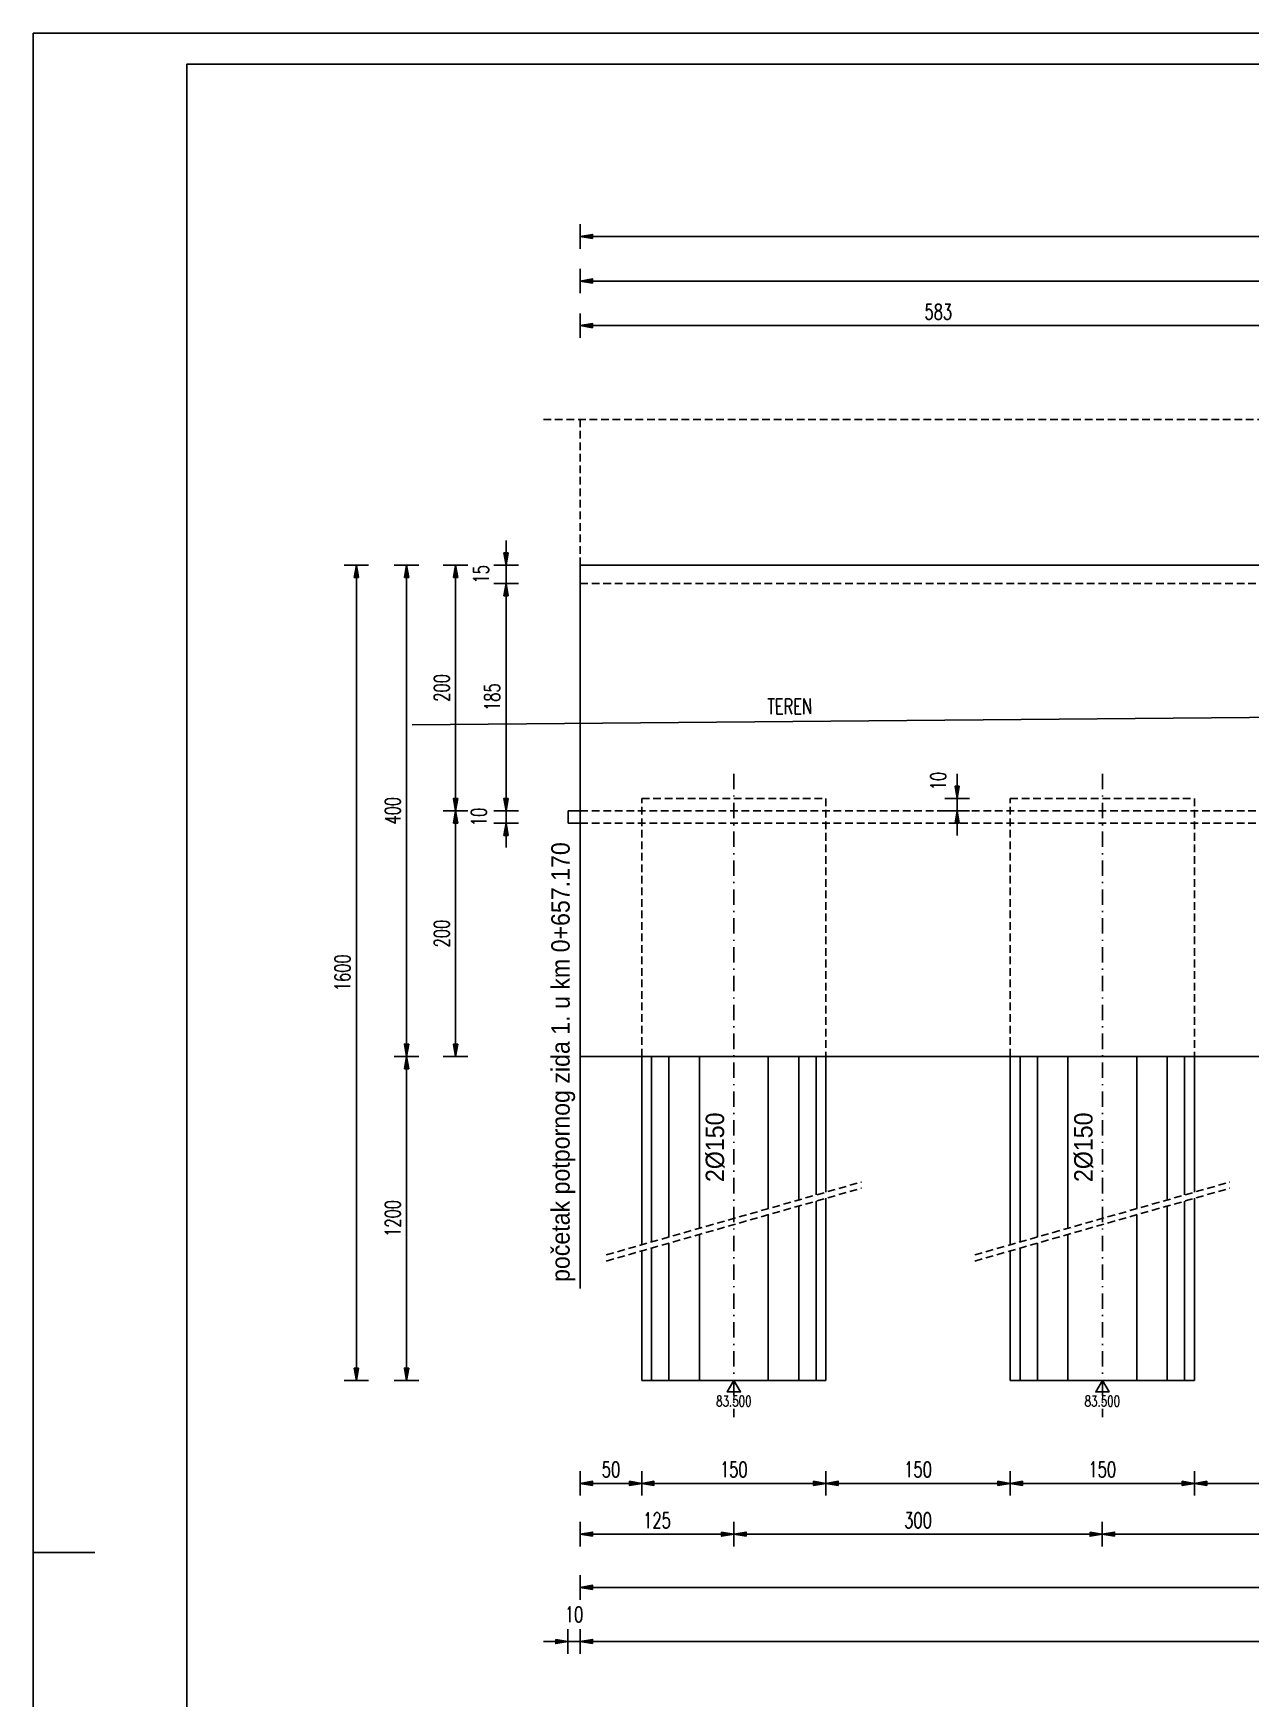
# Model space of a CAD drawing. Extents: x 5880 to 13065, y 60271 to 65757.
# Drawn here: x 5880 to 6871, y 61627 to 62983 of the extents above; entities that cross this region are included whole.
import ezdxf
from ezdxf.enums import TextEntityAlignment as Align

# ---------------------------------------------------------------- set-up
doc = ezdxf.new("R2010")
doc.units = 0
doc.header["$LTSCALE"] = 50
doc.header["$PDMODE"] = 34
doc.header["$PDSIZE"] = 5
doc.linetypes.add('CENTER', pattern=[0.47, 0.25, -0.1, 0.02, -0.1])
doc.linetypes.add('HIDDEN2', pattern=[0.1875, 0.125, -0.0625])
doc.layers.get('DEFPOINTS').update_dxf_attribs({"linetype": 'CONTINUOUS'})
for name, color, linetype in [('BETON', 7, 'CONTINUOUS'), ('BETON TANKO', 40, 'CONTINUOUS'), ('FILE', 8, 'CONTINUOUS'), ('KOTE', 4, 'CONTINUOUS'), ('NEVIDLJIVO', 9, 'HIDDEN2'), ('OSI', 2, 'CENTER'), ('TANKO', 8, 'CONTINUOUS'), ('TEKST', 7, 'CONTINUOUS')]:
    doc.layers.add(name, color=color, linetype=linetype)
doc.styles.add('KOTE', font='romans.shx', dxfattribs={"width": 0.7})
doc.styles.get("Standard").update_dxf_attribs({"font": 'romans.shx', "width": 0.9})
doc.dimstyles.new('M50', dxfattribs={"dimscale": 100, "dimtxt": 0.125, "dimasz": 0.1, "dimexe": 0.4, "dimexo": 2, "dimgap": 0.05, "dimtad": 1, "dimdec": 1, "dimrnd": 0.01, "dimdsep": 46, "dimtxsty": 'KOTE', "dimblk1": 'S', "dimblk2": 'S', "dimsah": 1, "dimcen": 0.4, "dimdle": 0.4, "dimse1": 1, "dimse2": 1, "dimclrd": 8, "dimclre": 251, "dimclrt": 4, "dimadec": 0, "dimazin": 0, "dimtfac": 1, "dimtdec": 1, "dimtmove": 2, "dimatfit": 3, "dimldrblk": 'S', "dimfxl": 0, "dimtvp": 1, "dimtolj": 1, "dimtzin": 4, "dimarcsym": 0})

# ---------------------------------------------------------------- blocks, each defined once
blk = doc.blocks.new('S')
at = {"layer": 'KOTE', "color": 9}
blk.add_line((0, 1), (0, -1), dxfattribs=at)
blk.add_lwpolyline([(-1, 0.17), (-1, -0.17), (0, 0)], close=True, dxfattribs=at)
at = {"layer": 'KOTE', "color": 9, "linetype": 'ByBlock'}
blk.add_solid([(-1, 0.17), (-1, -0.17), (0, 0)], dxfattribs=at)
blk = doc.blocks.new('*D356')
at = {"layer": 'DEFPOINTS', "color": 0}
for p in [(6325.2, 62781.4), (7775.2, 62668.8), (6325.2, 62620)]:
    blk.add_point(p, dxfattribs=at)
at = {"layer": 'TANKO', "color": 8, "lineweight": -2}
blk.add_line((7765.2, 62781.4), (6335.2, 62781.4), dxfattribs=at)
at = {"layer": 'TANKO', "color": 8, "lineweight": -2, "xscale": 10, "yscale": 10, "zscale": 10, "rotation": 180}
blk.add_blockref('S', (6325.2, 62781.4), dxfattribs=at)
at = {"layer": 'TANKO', "color": 8, "lineweight": -2, "xscale": 10, "yscale": 10, "zscale": 10}
blk.add_blockref('S', (7775.2, 62781.4), dxfattribs=at)
at = {"layer": 'TANKO', "color": 4, "insert": (7050.2, 62792.6), "char_height": 12.5, "attachment_point": 5, "style": 'KOTE'}
blk.add_mtext('\\A1;1450', dxfattribs=at)
blk = doc.blocks.new('*D358')
at = {"layer": 'DEFPOINTS', "color": 0}
for p in [(6325.2, 62745.1), (6908.2, 62635.7), (6325.2, 62620)]:
    blk.add_point(p, dxfattribs=at)
at = {"layer": 'TANKO', "color": 8, "lineweight": -2}
blk.add_line((6898.2, 62745.1), (6335.2, 62745.1), dxfattribs=at)
at = {"layer": 'TANKO', "color": 8, "lineweight": -2, "xscale": 10, "yscale": 10, "zscale": 10, "rotation": 180}
blk.add_blockref('S', (6325.2, 62745.1), dxfattribs=at)
at = {"layer": 'TANKO', "color": 8, "lineweight": -2, "xscale": 10, "yscale": 10, "zscale": 10}
blk.add_blockref('S', (6908.2, 62745.1), dxfattribs=at)
at = {"layer": 'TANKO', "color": 4, "insert": (6616.7, 62756.3), "char_height": 12.5, "attachment_point": 5, "style": 'KOTE'}
blk.add_mtext('\\A1;583', dxfattribs=at)
blk = doc.blocks.new('*D359')
at = {"layer": 'DEFPOINTS', "color": 0}
for p in [(6325.2, 62817.7), (11581.2, 62668.8), (6325.2, 62620)]:
    blk.add_point(p, dxfattribs=at)
at = {"layer": 'TANKO', "color": 8, "lineweight": -2}
blk.add_line((11571.2, 62817.7), (6335.2, 62817.7), dxfattribs=at)
at = {"layer": 'TANKO', "color": 8, "lineweight": -2, "xscale": 10, "yscale": 10, "zscale": 10, "rotation": 180}
blk.add_blockref('S', (6325.2, 62817.7), dxfattribs=at)
at = {"layer": 'TANKO', "color": 8, "lineweight": -2, "xscale": 10, "yscale": 10, "zscale": 10}
blk.add_blockref('S', (11581.2, 62817.7), dxfattribs=at)
at = {"layer": 'TANKO', "color": 4, "insert": (8953.2, 62829), "char_height": 12.5, "attachment_point": 5, "style": 'KOTE'}
blk.add_mtext('\\A1;L{\\fRomanS|b0|i0|c238|p2;uk=}5256', dxfattribs=at)
blk = doc.blocks.new('*D367')
at = {"layer": 'DEFPOINTS', "color": 0}
for p in [(6325.2, 62150.1), (6375.2, 61886.3), (6325.2, 61802.5)]:
    blk.add_point(p, dxfattribs=at)
at = {"layer": 'TANKO', "color": 8, "lineweight": -2}
blk.add_line((6365.2, 61802.5), (6335.2, 61802.5), dxfattribs=at)
at = {"layer": 'TANKO', "color": 8, "lineweight": -2, "xscale": 10, "yscale": 10, "zscale": 10, "rotation": 180}
blk.add_blockref('S', (6325.2, 61802.5), dxfattribs=at)
at = {"layer": 'TANKO', "color": 8, "lineweight": -2, "xscale": 10, "yscale": 10, "zscale": 10}
blk.add_blockref('S', (6375.2, 61802.5), dxfattribs=at)
at = {"layer": 'TANKO', "color": 4, "insert": (6350.2, 61813.8), "char_height": 12.5, "attachment_point": 5, "style": 'KOTE'}
blk.add_mtext('\\A1;50', dxfattribs=at)
blk = doc.blocks.new('*D371')
at = {"layer": 'DEFPOINTS', "color": 0}
for p in [(6325.2, 62150.1), (6450.2, 61856.3), (6325.2, 61761.1)]:
    blk.add_point(p, dxfattribs=at)
at = {"layer": 'TANKO', "color": 8, "lineweight": -2}
blk.add_line((6440.2, 61761.1), (6335.2, 61761.1), dxfattribs=at)
at = {"layer": 'TANKO', "color": 8, "lineweight": -2, "xscale": 10, "yscale": 10, "zscale": 10, "rotation": 180}
blk.add_blockref('S', (6325.2, 61761.1), dxfattribs=at)
at = {"layer": 'TANKO', "color": 8, "lineweight": -2, "xscale": 10, "yscale": 10, "zscale": 10}
blk.add_blockref('S', (6450.2, 61761.1), dxfattribs=at)
at = {"layer": 'TANKO', "color": 4, "insert": (6387.7, 61772.4), "char_height": 12.5, "attachment_point": 5, "style": 'KOTE'}
blk.add_mtext('\\A1;125', dxfattribs=at)
blk = doc.blocks.new('*D372')
at = {"layer": 'DEFPOINTS', "color": 0}
for p in [(6325.2, 62150.1), (7775.2, 62150.1), (6325.2, 61717.8)]:
    blk.add_point(p, dxfattribs=at)
at = {"layer": 'TANKO', "color": 8, "lineweight": -2}
blk.add_line((7765.2, 61717.8), (6335.2, 61717.8), dxfattribs=at)
at = {"layer": 'TANKO', "color": 8, "lineweight": -2, "xscale": 10, "yscale": 10, "zscale": 10, "rotation": 180}
blk.add_blockref('S', (6325.2, 61717.8), dxfattribs=at)
at = {"layer": 'TANKO', "color": 8, "lineweight": -2, "xscale": 10, "yscale": 10, "zscale": 10}
blk.add_blockref('S', (7775.2, 61717.8), dxfattribs=at)
at = {"layer": 'TANKO', "color": 4, "insert": (7050.2, 61729), "char_height": 12.5, "attachment_point": 5, "style": 'KOTE'}
blk.add_mtext('\\A1;1450', dxfattribs=at)
blk = doc.blocks.new('*D373')
at = {"layer": 'DEFPOINTS', "color": 0}
for p in [(6264.8, 62350.1), (6315.2, 62350.1), (6315.2, 62340.1)]:
    blk.add_point(p, dxfattribs=at)
at = {"layer": 'TANKO', "color": 8, "lineweight": -2}
for p, q in [((6264.8, 62360.1), (6264.8, 62370.1)), ((6264.8, 62340.1), (6264.8, 62350.1)), ((6264.8, 62330.1), (6264.8, 62320.1))]:
    blk.add_line(p, q, dxfattribs=at)
at = {"layer": 'TANKO', "color": 8, "lineweight": -2, "xscale": 10, "yscale": 10, "zscale": 10}
for p, rotation in [((6264.8, 62350.1), 270), ((6264.8, 62340.1), 90)]:
    blk.add_blockref('S', p, dxfattribs=dict(at, rotation=rotation))
at = {"layer": 'TANKO', "color": 4, "insert": (6242.7, 62345.1), "char_height": 12.5, "attachment_point": 5, "rotation": 90, "style": 'KOTE'}
blk.add_mtext('\\A1;10', dxfattribs=at)
blk = doc.blocks.new('*D374')
at = {"layer": 'DEFPOINTS', "color": 0}
for p in [(6264.8, 62535.1), (6325.2, 62535.1), (6315.2, 62350.1)]:
    blk.add_point(p, dxfattribs=at)
at = {"layer": 'TANKO', "color": 8, "lineweight": -2}
blk.add_line((6264.8, 62360.1), (6264.8, 62525.1), dxfattribs=at)
at = {"layer": 'TANKO', "color": 8, "lineweight": -2, "xscale": 10, "yscale": 10, "zscale": 10}
for p, rotation in [((6264.8, 62535.1), 90), ((6264.8, 62350.1), 270)]:
    blk.add_blockref('S', p, dxfattribs=dict(at, rotation=rotation))
at = {"layer": 'TANKO', "color": 4, "insert": (6253.5, 62442.6), "char_height": 12.5, "attachment_point": 5, "rotation": 90, "style": 'KOTE'}
blk.add_mtext('\\A1;185', dxfattribs=at)
blk = doc.blocks.new('*D375')
at = {"layer": 'DEFPOINTS', "color": 0}
for p in [(6264.8, 62550.1), (6325.2, 62550.1), (6325.2, 62535.1)]:
    blk.add_point(p, dxfattribs=at)
at = {"layer": 'TANKO', "color": 8, "lineweight": -2}
for p, q in [((6264.8, 62560.1), (6264.8, 62570.1)), ((6264.8, 62535.1), (6264.8, 62550.1)), ((6264.8, 62525.1), (6264.8, 62515.1))]:
    blk.add_line(p, q, dxfattribs=at)
at = {"layer": 'TANKO', "color": 8, "lineweight": -2, "xscale": 10, "yscale": 10, "zscale": 10}
for p, rotation in [((6264.8, 62550.1), 270), ((6264.8, 62535.1), 90)]:
    blk.add_blockref('S', p, dxfattribs=dict(at, rotation=rotation))
at = {"layer": 'TANKO', "color": 4, "insert": (6244.4, 62542.6), "char_height": 12.5, "attachment_point": 5, "rotation": 90, "style": 'KOTE'}
blk.add_mtext('\\A1;15', dxfattribs=at)
blk = doc.blocks.new('*D376')
at = {"layer": 'DEFPOINTS', "color": 0}
for p in [(6223.7, 62550.1), (6325.2, 62550.1), (6315.2, 62350.1)]:
    blk.add_point(p, dxfattribs=at)
at = {"layer": 'TANKO', "color": 8, "lineweight": -2}
blk.add_line((6223.7, 62360.1), (6223.7, 62540.1), dxfattribs=at)
at = {"layer": 'TANKO', "color": 8, "lineweight": -2, "xscale": 10, "yscale": 10, "zscale": 10}
for p, rotation in [((6223.7, 62550.1), 90), ((6223.7, 62350.1), 270)]:
    blk.add_blockref('S', p, dxfattribs=dict(at, rotation=rotation))
at = {"layer": 'TANKO', "color": 4, "insert": (6212.4, 62450.1), "char_height": 12.5, "attachment_point": 5, "rotation": 90, "style": 'KOTE'}
blk.add_mtext('\\A1;200', dxfattribs=at)
blk = doc.blocks.new('*D479')
at = {"layer": 'DEFPOINTS', "color": 0}
for p in [(6825.2, 61886.3), (6975.2, 61886.3), (6825.2, 61802.5)]:
    blk.add_point(p, dxfattribs=at)
at = {"layer": 'TANKO', "color": 8, "lineweight": -2}
blk.add_line((6965.2, 61802.5), (6835.2, 61802.5), dxfattribs=at)
at = {"layer": 'TANKO', "color": 8, "lineweight": -2, "xscale": 10, "yscale": 10, "zscale": 10, "rotation": 180}
blk.add_blockref('S', (6825.2, 61802.5), dxfattribs=at)
at = {"layer": 'TANKO', "color": 8, "lineweight": -2, "xscale": 10, "yscale": 10, "zscale": 10}
blk.add_blockref('S', (6975.2, 61802.5), dxfattribs=at)
at = {"layer": 'TANKO', "color": 4, "insert": (6900.2, 61813.8), "char_height": 12.5, "attachment_point": 5, "style": 'KOTE'}
blk.add_mtext('\\A1;150', dxfattribs=at)
blk = doc.blocks.new('*D480')
at = {"layer": 'DEFPOINTS', "color": 0}
for p in [(6675.2, 61886.3), (6825.2, 61886.3), (6675.2, 61802.5)]:
    blk.add_point(p, dxfattribs=at)
at = {"layer": 'TANKO', "color": 8, "lineweight": -2}
blk.add_line((6815.2, 61802.5), (6685.2, 61802.5), dxfattribs=at)
at = {"layer": 'TANKO', "color": 8, "lineweight": -2, "xscale": 10, "yscale": 10, "zscale": 10, "rotation": 180}
blk.add_blockref('S', (6675.2, 61802.5), dxfattribs=at)
at = {"layer": 'TANKO', "color": 8, "lineweight": -2, "xscale": 10, "yscale": 10, "zscale": 10}
blk.add_blockref('S', (6825.2, 61802.5), dxfattribs=at)
at = {"layer": 'TANKO', "color": 4, "insert": (6750.2, 61813.8), "char_height": 12.5, "attachment_point": 5, "style": 'KOTE'}
blk.add_mtext('\\A1;150', dxfattribs=at)
blk = doc.blocks.new('*D481')
at = {"layer": 'DEFPOINTS', "color": 0}
for p in [(6750.2, 61856.3), (7050.2, 61856.3), (7050.2, 61761.1)]:
    blk.add_point(p, dxfattribs=at)
at = {"layer": 'TANKO', "color": 8, "lineweight": -2}
blk.add_line((6760.2, 61761.1), (7040.2, 61761.1), dxfattribs=at)
at = {"layer": 'TANKO', "color": 8, "lineweight": -2, "xscale": 10, "yscale": 10, "zscale": 10, "rotation": 180}
blk.add_blockref('S', (6750.2, 61761.1), dxfattribs=at)
at = {"layer": 'TANKO', "color": 8, "lineweight": -2, "xscale": 10, "yscale": 10, "zscale": 10}
blk.add_blockref('S', (7050.2, 61761.1), dxfattribs=at)
at = {"layer": 'TANKO', "color": 4, "insert": (6900.2, 61772.4), "char_height": 12.5, "attachment_point": 5, "style": 'KOTE'}
blk.add_mtext('\\A1;300', dxfattribs=at)
blk = doc.blocks.new('*D560')
at = {"layer": 'DEFPOINTS', "color": 0}
for p in [(6325.2, 62150.1), (11581.2, 62150.1), (6325.2, 61673.7)]:
    blk.add_point(p, dxfattribs=at)
at = {"layer": 'TANKO', "color": 8, "lineweight": -2}
blk.add_line((11571.2, 61673.7), (6335.2, 61673.7), dxfattribs=at)
at = {"layer": 'TANKO', "color": 8, "lineweight": -2, "xscale": 10, "yscale": 10, "zscale": 10, "rotation": 180}
blk.add_blockref('S', (6325.2, 61673.7), dxfattribs=at)
at = {"layer": 'TANKO', "color": 8, "lineweight": -2, "xscale": 10, "yscale": 10, "zscale": 10}
blk.add_blockref('S', (11581.2, 61673.7), dxfattribs=at)
at = {"layer": 'TANKO', "color": 4, "insert": (8953.2, 61685), "char_height": 12.5, "attachment_point": 5, "style": 'KOTE'}
blk.add_mtext('\\A1;L{\\fRomanS|b0|i0|c238|p2;uk=}5256', dxfattribs=at)
blk = doc.blocks.new('GKOT')
at = {"layer": 'TANKO'}
blk.add_lwpolyline([(0, 0), (0.155, 0.268), (-0.155, 0.268)], close=True, dxfattribs=at)
at = {"layer": 'KOTE', "style": 'KOTE', "width": 0.7}
blk.add_attdef('KOTA', text='', height=0.25, dxfattribs=at).set_placement((0, 0.482), align=Align.MIDDLE)
blk = doc.blocks.new('*D564')
at = {"layer": 'DEFPOINTS', "color": 0}
for p in [(6525.2, 61886.3), (6675.2, 61886.3), (6525.2, 61802.5)]:
    blk.add_point(p, dxfattribs=at)
at = {"layer": 'TANKO', "color": 8, "lineweight": -2}
blk.add_line((6665.2, 61802.5), (6535.2, 61802.5), dxfattribs=at)
at = {"layer": 'TANKO', "color": 8, "lineweight": -2, "xscale": 10, "yscale": 10, "zscale": 10, "rotation": 180}
blk.add_blockref('S', (6525.2, 61802.5), dxfattribs=at)
at = {"layer": 'TANKO', "color": 8, "lineweight": -2, "xscale": 10, "yscale": 10, "zscale": 10}
blk.add_blockref('S', (6675.2, 61802.5), dxfattribs=at)
at = {"layer": 'TANKO', "color": 4, "insert": (6600.2, 61813.8), "char_height": 12.5, "attachment_point": 5, "style": 'KOTE'}
blk.add_mtext('\\A1;150', dxfattribs=at)
blk = doc.blocks.new('*D565')
at = {"layer": 'DEFPOINTS', "color": 0}
for p in [(6375.2, 61886.3), (6525.2, 61886.3), (6375.2, 61802.5)]:
    blk.add_point(p, dxfattribs=at)
at = {"layer": 'TANKO', "color": 8, "lineweight": -2}
blk.add_line((6515.2, 61802.5), (6385.2, 61802.5), dxfattribs=at)
at = {"layer": 'TANKO', "color": 8, "lineweight": -2, "xscale": 10, "yscale": 10, "zscale": 10, "rotation": 180}
blk.add_blockref('S', (6375.2, 61802.5), dxfattribs=at)
at = {"layer": 'TANKO', "color": 8, "lineweight": -2, "xscale": 10, "yscale": 10, "zscale": 10}
blk.add_blockref('S', (6525.2, 61802.5), dxfattribs=at)
at = {"layer": 'TANKO', "color": 4, "insert": (6450.2, 61813.8), "char_height": 12.5, "attachment_point": 5, "style": 'KOTE'}
blk.add_mtext('\\A1;150', dxfattribs=at)
blk = doc.blocks.new('*D566')
at = {"layer": 'DEFPOINTS', "color": 0}
for p in [(6450.2, 61856.3), (6750.2, 61856.3), (6750.2, 61761.1)]:
    blk.add_point(p, dxfattribs=at)
at = {"layer": 'TANKO', "color": 8, "lineweight": -2}
blk.add_line((6460.2, 61761.1), (6740.2, 61761.1), dxfattribs=at)
at = {"layer": 'TANKO', "color": 8, "lineweight": -2, "xscale": 10, "yscale": 10, "zscale": 10, "rotation": 180}
blk.add_blockref('S', (6450.2, 61761.1), dxfattribs=at)
at = {"layer": 'TANKO', "color": 8, "lineweight": -2, "xscale": 10, "yscale": 10, "zscale": 10}
blk.add_blockref('S', (6750.2, 61761.1), dxfattribs=at)
at = {"layer": 'TANKO', "color": 4, "insert": (6600.2, 61772.4), "char_height": 12.5, "attachment_point": 5, "style": 'KOTE'}
blk.add_mtext('\\A1;300', dxfattribs=at)
blk = doc.blocks.new('*D567')
at = {"layer": 'DEFPOINTS', "color": 0}
for p in [(6315.2, 62350.1), (6223.7, 62150.1), (6325.2, 62150.1)]:
    blk.add_point(p, dxfattribs=at)
at = {"layer": 'TANKO', "color": 8, "lineweight": -2}
blk.add_line((6223.7, 62340.1), (6223.7, 62160.1), dxfattribs=at)
at = {"layer": 'TANKO', "color": 8, "lineweight": -2, "xscale": 10, "yscale": 10, "zscale": 10}
for p, rotation in [((6223.7, 62350.1), 90), ((6223.7, 62150.1), 270)]:
    blk.add_blockref('S', p, dxfattribs=dict(at, rotation=rotation))
at = {"layer": 'TANKO', "color": 4, "insert": (6212.4, 62250.1), "char_height": 12.5, "attachment_point": 5, "rotation": 90, "style": 'KOTE'}
blk.add_mtext('\\A1;200', dxfattribs=at)
blk = doc.blocks.new('*D568')
at = {"layer": 'DEFPOINTS', "color": 0}
for p in [(6325.2, 62150.1), (6183.8, 61886.3), (6375.2, 61886.3)]:
    blk.add_point(p, dxfattribs=at)
at = {"layer": 'TANKO', "color": 8, "lineweight": -2}
blk.add_line((6183.8, 62140.1), (6183.8, 61896.3), dxfattribs=at)
at = {"layer": 'TANKO', "color": 8, "lineweight": -2, "xscale": 10, "yscale": 10, "zscale": 10}
for p, rotation in [((6183.8, 62150.1), 90), ((6183.8, 61886.3), 270)]:
    blk.add_blockref('S', p, dxfattribs=dict(at, rotation=rotation))
at = {"layer": 'TANKO', "color": 4, "insert": (6172.5, 62018.2), "char_height": 12.5, "attachment_point": 5, "rotation": 90, "style": 'KOTE'}
blk.add_mtext('\\A1;{\\fRomanS|b0|i0|c238|p2;1200}', dxfattribs=at)
blk = doc.blocks.new('*D569')
at = {"layer": 'DEFPOINTS', "color": 0}
for p in [(6183.8, 62550.1), (6325.2, 62550.1), (6325.2, 62150.1)]:
    blk.add_point(p, dxfattribs=at)
at = {"layer": 'TANKO', "color": 8, "lineweight": -2}
blk.add_line((6183.8, 62160.1), (6183.8, 62540.1), dxfattribs=at)
at = {"layer": 'TANKO', "color": 8, "lineweight": -2, "xscale": 10, "yscale": 10, "zscale": 10}
for p, rotation in [((6183.8, 62550.1), 90), ((6183.8, 62150.1), 270)]:
    blk.add_blockref('S', p, dxfattribs=dict(at, rotation=rotation))
at = {"layer": 'TANKO', "color": 4, "insert": (6172.5, 62350.1), "char_height": 12.5, "attachment_point": 5, "rotation": 90, "style": 'KOTE'}
blk.add_mtext('\\A1;400', dxfattribs=at)
blk = doc.blocks.new('*D570')
at = {"layer": 'DEFPOINTS', "color": 0}
for p in [(6142.9, 62550.1), (6325.2, 62550.1), (6375.2, 61886.3)]:
    blk.add_point(p, dxfattribs=at)
at = {"layer": 'TANKO', "color": 8, "lineweight": -2}
blk.add_line((6142.9, 61896.3), (6142.9, 62540.1), dxfattribs=at)
at = {"layer": 'TANKO', "color": 8, "lineweight": -2, "xscale": 10, "yscale": 10, "zscale": 10}
for p, rotation in [((6142.9, 62550.1), 90), ((6142.9, 61886.3), 270)]:
    blk.add_blockref('S', p, dxfattribs=dict(at, rotation=rotation))
at = {"layer": 'TANKO', "color": 4, "insert": (6131.6, 62218.2), "char_height": 12.5, "attachment_point": 5, "rotation": 90, "style": 'KOTE'}
blk.add_mtext('\\A1;{\\fRomanS|b0|i0|c238|p2;1600}', dxfattribs=at)
blk = doc.blocks.new('*D571')
at = {"layer": 'DEFPOINTS', "color": 0}
for p in [(6315.2, 62340.1), (6325.2, 62150.1), (6325.2, 61673.7)]:
    blk.add_point(p, dxfattribs=at)
at = {"layer": 'TANKO', "color": 8, "lineweight": -2}
for p, q in [((6305.2, 61673.7), (6295.2, 61673.7)), ((6315.2, 61673.7), (6325.2, 61673.7)), ((6335.2, 61673.7), (6345.2, 61673.7))]:
    blk.add_line(p, q, dxfattribs=at)
at = {"layer": 'TANKO', "color": 8, "lineweight": -2, "xscale": 10, "yscale": 10, "zscale": 10}
blk.add_blockref('S', (6315.2, 61673.7), dxfattribs=at)
at = {"layer": 'TANKO', "color": 8, "lineweight": -2, "xscale": 10, "yscale": 10, "zscale": 10, "rotation": 180}
blk.add_blockref('S', (6325.2, 61673.7), dxfattribs=at)
at = {"layer": 'TANKO', "color": 4, "insert": (6320.2, 61695.8), "char_height": 12.5, "attachment_point": 5, "style": 'KOTE'}
blk.add_mtext('\\A1;10', dxfattribs=at)
blk = doc.blocks.new('*D572')
at = {"layer": 'DEFPOINTS', "color": 0}
for p in [(6675.2, 62360.1), (6632.1, 62350.1), (6675.2, 62350.1)]:
    blk.add_point(p, dxfattribs=at)
at = {"layer": 'TANKO', "color": 8, "lineweight": -2}
for p, q in [((6632.1, 62370.1), (6632.1, 62380.1)), ((6632.1, 62360.1), (6632.1, 62350.1)), ((6632.1, 62340.1), (6632.1, 62330.1))]:
    blk.add_line(p, q, dxfattribs=at)
at = {"layer": 'TANKO', "color": 8, "lineweight": -2, "xscale": 10, "yscale": 10, "zscale": 10}
for p, rotation in [((6632.1, 62360.1), 270), ((6632.1, 62350.1), 90)]:
    blk.add_blockref('S', p, dxfattribs=dict(at, rotation=rotation))
at = {"layer": 'TANKO', "color": 4, "insert": (6616.7, 62374.3), "char_height": 12.5, "attachment_point": 5, "rotation": 90, "style": 'KOTE'}
blk.add_mtext('\\A1;10', dxfattribs=at)

msp = doc.modelspace()

# ---------------------------------------------------------------- linework, layer by layer
at = {"layer": 'BETON'}
for p, q in [((6325.24, 62150.13), (6325.24, 62550.13)), ((6325.24, 62550.13), (7775.23, 62550.13)), ((7775.24, 62150.13), (6325.24, 62150.13)), ((6375.24, 62150.13), (6375.24, 61996.76)), ((6525.24, 62150.13), (6525.24, 62039.6)), ((6675.24, 62150.13), (6675.24, 61996.76)), ((6825.24, 62150.13), (6825.24, 62039.6)), ((6525.24, 62034.6), (6525.24, 61886.33)), ((6825.24, 62034.6), (6825.24, 61886.33)), ((6375.24, 61991.76), (6375.24, 61886.33)), ((6675.24, 61991.76), (6675.24, 61886.33)), ((6375.24, 61886.33), (6525.24, 61886.33)), ((6675.24, 61886.33), (6825.24, 61886.33))]:
    msp.add_line(p, q, dxfattribs=at)
at = {"layer": 'BETON', "color": 84}
msp.add_line((6188.37, 62419.99), (10020.25, 62454.27), dxfattribs=at)
at = {"layer": 'BETON'}
for points in [[(5879.9, 60271.28), (13065.28, 60271.28), (13065.28, 62983.09), (5879.9, 62983.09)], [(6004.9, 60296.28), (13040.28, 60296.28), (13040.28, 62958.09), (6004.9, 62958.09)]]:
    msp.add_lwpolyline(points, close=True, dxfattribs=at)
at = {"layer": 'BETON TANKO'}
for p, q in [((6325.24, 62350.13), (6315.24, 62350.13)), ((6315.24, 62350.13), (6315.24, 62340.13)), ((6325.24, 62340.13), (6315.24, 62340.13))]:
    msp.add_line(p, q, dxfattribs=at)
at = {"layer": 'FILE'}
msp.add_line((5879.9, 61746.28), (5929.9, 61746.28), dxfattribs=at)
at = {"layer": 'NEVIDLJIVO'}
for p, q in [((6295.24, 62668.76), (11611.25, 62668.76)), ((6325.24, 62668.76), (6325.24, 62550.13)), ((7775.23, 62535.13), (6325.24, 62535.13)), ((6375.24, 62150.13), (6375.24, 62360.13)), ((6375.24, 62360.13), (6525.24, 62360.13)), ((6525.24, 62360.13), (6525.24, 62150.13)), ((6675.24, 62150.13), (6675.24, 62360.13)), ((6675.24, 62360.13), (6825.24, 62360.13)), ((6825.24, 62360.13), (6825.24, 62150.13)), ((7775.24, 62350.13), (6325.24, 62350.13)), ((7775.24, 62340.13), (6325.24, 62340.13)), ((6346.4, 61988.52), (6554.09, 62047.83)), ((6646.4, 61988.52), (6854.09, 62047.83)), ((6346.4, 61983.52), (6554.09, 62042.83)), ((6646.4, 61983.52), (6854.09, 62042.83))]:
    msp.add_line(p, q, dxfattribs=at)
at = {"layer": 'OSI'}
for p, q in [((6450.24, 62380.13), (6450.24, 61856.33)), ((6750.24, 62380.13), (6750.24, 61856.33))]:
    msp.add_line(p, q, dxfattribs=at)
at = {"layer": 'TANKO'}
for p, q in [((6325.24, 62150.13), (6325.24, 61961.08)), ((6383.23, 61999.04), (6383.23, 62150.13)), ((6397.34, 62003.07), (6397.34, 62150.13)), ((6422.21, 62010.17), (6422.21, 62150.13)), ((6478.27, 62026.18), (6478.27, 62150.13)), ((6503.14, 62033.28), (6503.14, 62150.13)), ((6517.26, 62037.31), (6517.26, 62150.13)), ((6683.23, 61999.04), (6683.23, 62150.13)), ((6697.34, 62003.07), (6697.34, 62150.13)), ((6722.21, 62010.17), (6722.21, 62150.13)), ((6778.27, 62026.18), (6778.27, 62150.13)), ((6803.14, 62033.28), (6803.14, 62150.13)), ((6817.26, 62037.31), (6817.26, 62150.13)), ((6478.27, 61886.33), (6478.27, 62021.18)), ((6503.14, 61886.33), (6503.14, 62028.28)), ((6517.26, 61886.33), (6517.26, 62032.31)), ((6778.27, 61886.33), (6778.27, 62021.18)), ((6803.14, 61886.33), (6803.14, 62028.28)), ((6817.26, 61886.33), (6817.26, 62032.31)), ((6383.23, 61886.33), (6383.23, 61994.04)), ((6397.34, 61886.33), (6397.34, 61998.07)), ((6422.21, 61886.33), (6422.21, 62005.17)), ((6683.23, 61886.33), (6683.23, 61994.04)), ((6697.34, 61886.33), (6697.34, 61998.07)), ((6722.21, 61886.33), (6722.21, 62005.17))]:
    msp.add_line(p, q, dxfattribs=at)

# ---------------------------------------------------------------- block references
ref = msp.add_blockref('GKOT', (6450.24, 61886.33), dxfattribs=dict(at, xscale=-35, yscale=35, zscale=35, rotation=180))
ref.add_attrib('KOTA', '83.500', dxfattribs={"layer": 'KOTE', "height": 8.75, "style": 'KOTE', "width": 0.7}).set_placement((6450.24, 61869.46), align=Align.MIDDLE)
ref = msp.add_blockref('GKOT', (6750.24, 61886.33), dxfattribs=dict(at, xscale=-35, yscale=35, zscale=35, rotation=180))
ref.add_attrib('KOTA', '83.500', dxfattribs={"layer": 'KOTE', "height": 8.75, "style": 'KOTE', "width": 0.7}).set_placement((6750.24, 61869.46), align=Align.MIDDLE)

# ---------------------------------------------------------------- texts
at = {"layer": 'KOTE', "style": 'KOTE', "width": 0.7}
msp.add_text('TEREN', height=12.5, rotation=0.51253, dxfattribs=at).set_placement((6495.83, 62435.03), align=Align.MIDDLE)
at = {"layer": 'TEKST', "char_height": 15, "attachment_point": 5, "rotation": 90}
for s, insert in [('{\\fArial|b0|i0|c238|p34;početak potpornog zida 1. u km 0+657.170}', (6311.34, 62145.48)), ('{\\fArial|b0|i0|c238|p34;2%%c150}', (6435.08, 62076.12)), ('{\\fArial|b0|i0|c238|p34;2%%c150}', (6735.08, 62076.12))]:
    msp.add_mtext(s, dxfattribs=dict(at, insert=insert))

# ---------------------------------------------------------------- dimensions: what is measured, and where the dimension line sits
at = {"layer": 'TANKO'}
for base, p1, p2, picture, middle in [((6325.24, 62817.71), (11581.25, 62668.76), (6325.24, 62620), '*D359', (8953.25, 62829.01)), ((6325.24, 61673.66), (11581.25, 62150.13), (6325.24, 62150.13), '*D560', (8953.25, 61684.97))]:
    dim = msp.add_linear_dim(base=base, p1=p1, p2=p2, text='L{\\fRomanS|b0|i0|c238|p2;uk=}<>', dimstyle='M50', dxfattribs=at)
    dim.commit()
    dim.dimension.update_dxf_attribs({"geometry": picture, "text_midpoint": middle})
for base, p1, p2, picture, middle in [((6325.24, 62781.38), (7775.23, 62668.76), (6325.24, 62620), '*D356', (7050.24, 62792.63)), ((6325.24, 62745.06), (6908.24, 62635.73), (6325.24, 62620), '*D358', (6616.74, 62756.31)), ((6325.24, 61802.54), (6375.24, 61886.33), (6325.24, 62150.13), '*D367', (6350.24, 61813.79)), ((6325.24, 61761.11), (6450.24, 61856.33), (6325.24, 62150.13), '*D371', (6387.74, 61772.36)), ((6325.24, 61717.76), (7775.24, 62150.13), (6325.24, 62150.13), '*D372', (7050.24, 61729.01)), ((6375.24, 61802.54), (6525.24, 61886.33), (6375.24, 61886.33), '*D565', (6450.24, 61813.79)), ((6525.24, 61802.54), (6675.24, 61886.33), (6525.24, 61886.33), '*D564', (6600.24, 61813.79)), ((6675.24, 61802.54), (6825.24, 61886.33), (6675.24, 61886.33), '*D480', (6750.24, 61813.79)), ((6825.24, 61802.54), (6975.24, 61886.33), (6825.24, 61886.33), '*D479', (6900.24, 61813.79)), ((6750.24, 61761.11), (6450.24, 61856.33), (6750.24, 61856.33), '*D566', (6600.24, 61772.36)), ((7050.24, 61761.11), (6750.24, 61856.33), (7050.24, 61856.33), '*D481', (6900.24, 61772.36))]:
    dim = msp.add_linear_dim(base=base, p1=p1, p2=p2, dimstyle='M50', dxfattribs=at)
    dim.commit()
    dim.dimension.update_dxf_attribs({"geometry": picture, "text_midpoint": middle})
for base, p1, p2, picture, middle in [((6264.8, 62550.13), (6325.24, 62535.13), (6325.24, 62550.13), '*D375', (6244.36, 62542.63)), ((6632.06, 62350.13), (6675.24, 62360.13), (6675.24, 62350.13), '*D572', (6616.71, 62374.32)), ((6264.8, 62350.13), (6315.24, 62340.13), (6315.24, 62350.13), '*D373', (6242.69, 62345.13))]:
    dim = msp.add_linear_dim(base=base, p1=p1, p2=p2, angle=90, dimstyle='M50', dxfattribs=at)
    dim.commit()
    dim.dimension.update_dxf_attribs({"geometry": picture, "text_midpoint": middle, "dimtype": 160})
for base, p1, p2, text, picture, middle in [((6142.94, 62550.13), (6375.24, 61886.33), (6325.24, 62550.13), '{\\fRomanS|b0|i0|c238|p2;1600}', '*D570', (6131.64, 62218.23)), ((6183.79, 61886.33), (6325.24, 62150.13), (6375.24, 61886.33), '{\\fRomanS|b0|i0|c238|p2;1200}', '*D568', (6172.48, 62018.23))]:
    dim = msp.add_linear_dim(base=base, p1=p1, p2=p2, angle=90, text=text, dimstyle='M50', dxfattribs=at)
    dim.commit()
    dim.dimension.update_dxf_attribs({"geometry": picture, "text_midpoint": middle})
for base, p1, p2, picture, middle in [((6183.79, 62550.13), (6325.24, 62150.13), (6325.25, 62550.13), '*D569', (6172.54, 62350.13)), ((6223.69, 62550.13), (6315.24, 62350.13), (6325.24, 62550.13), '*D376', (6212.44, 62450.13)), ((6264.8, 62535.13), (6315.24, 62350.13), (6325.24, 62535.13), '*D374', (6253.55, 62442.63)), ((6223.69, 62150.13), (6315.24, 62350.13), (6325.24, 62150.13), '*D567', (6212.44, 62250.13))]:
    dim = msp.add_linear_dim(base=base, p1=p1, p2=p2, angle=90, dimstyle='M50', dxfattribs=at)
    dim.commit()
    dim.dimension.update_dxf_attribs({"geometry": picture, "text_midpoint": middle})
dim = msp.add_linear_dim(base=(6325.24, 61673.66), p1=(6315.24, 62340.13), p2=(6325.24, 62150.13), dimstyle='M50', dxfattribs=at)
dim.commit()
dim.dimension.update_dxf_attribs({"geometry": '*D571', "text_midpoint": (6320.24, 61695.78), "dimtype": 160})

doc.saveas('drawing.dxf')
